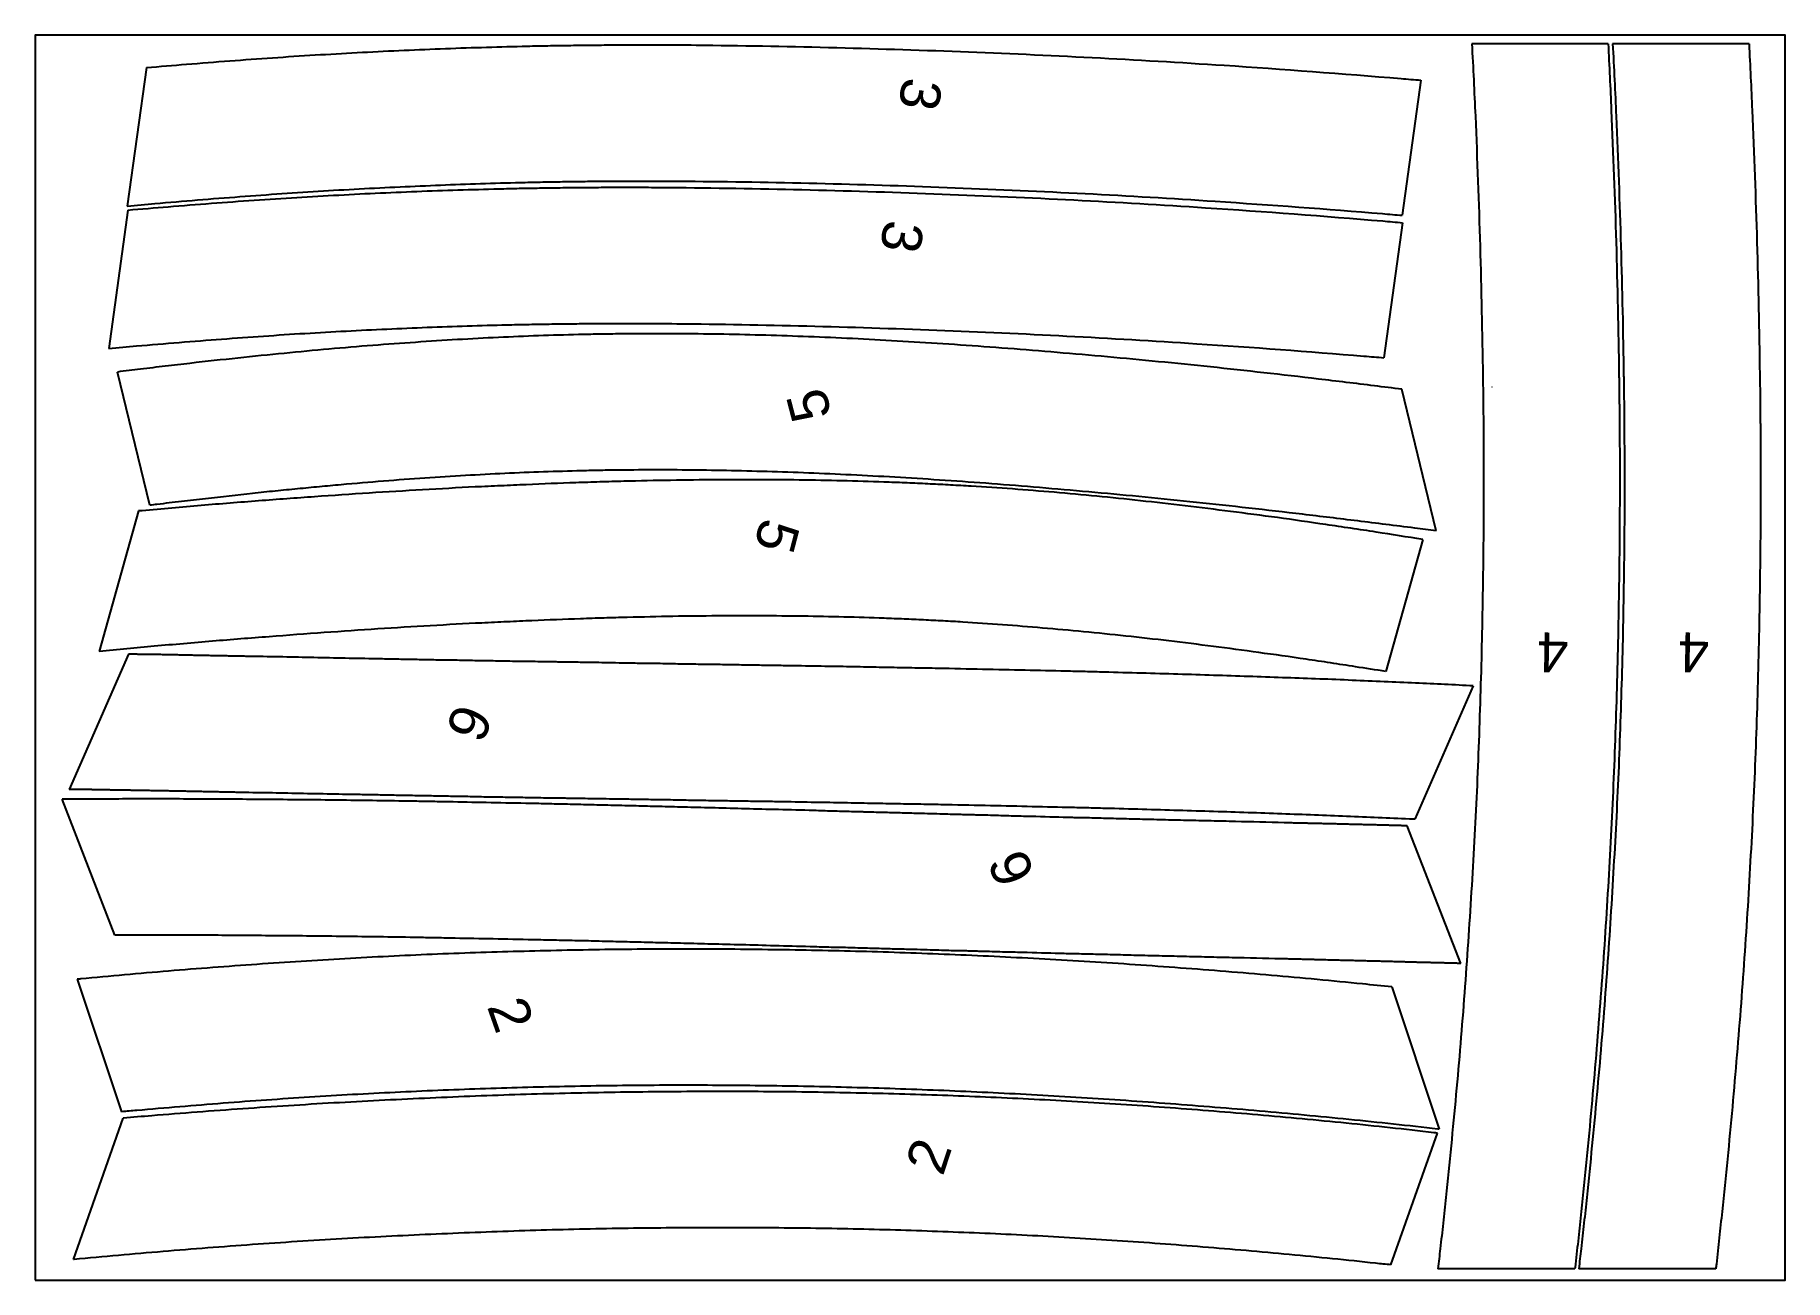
# Model space of a CAD drawing. Header units: millimetres. Extents: x 395 to 1538, y 1135 to 1948.
import ezdxf

# ---------------------------------------------------------------- set-up
doc = ezdxf.new("R2010")
doc.units = ezdxf.units.MM
doc.header["$MEASUREMENT"] = 0
doc.layers.add('pic', color=1, linetype='Continuous')
doc.styles.get("Standard").update_dxf_attribs({"font": 'arial.ttf'})

msp = doc.modelspace()

# ---------------------------------------------------------------- linework, layer by layer
at = {"color": 7, "linetype": 'Continuous', "lineweight": 25}
for p, q in [((823.8, 1941.5), (827.1, 1941.4)), ((823.1, 1852.6), (826.3, 1852.5)), ((811.8, 1848.5), (815.1, 1848.4)), ((811.1, 1759.6), (814.3, 1759.5)), ((1347, 1718), (1347, 1718.3))]:
    msp.add_line(p, q, dxfattribs=at)
for p, q in [((1422.7, 1942.3), (1333.6, 1942.3)), ((1514.7, 1942.3), (1425.6, 1942.3)), ((467.9, 1926.7), (455.4, 1836.3)), ((1300.4, 1918.5), (1288.2, 1830.3)), ((455.9, 1833.7), (443.4, 1743.3)), ((1288.4, 1825.5), (1276.2, 1737.3)), ((470.1, 1641), (449, 1728)), ((1310.4, 1624.3), (1288, 1716.8)), ((462.8, 1637.3), (437.1, 1545.6)), ((1301.6, 1618.6), (1277.5, 1532.5)), ((456.2, 1543.8), (417.5, 1455.5)), ((1334.6, 1523.1), (1296.4, 1436)), ((447.4, 1360.3), (413, 1449.1)), ((1326.4, 1341.9), (1291.5, 1431.7)), ((422.8, 1331.5), (451.7, 1245)), ((1281.3, 1326.5), (1312.2, 1233.7)), ((420.3, 1148.6), (452.8, 1240.8)), ((1280.8, 1145.1), (1311.2, 1231.1)), ((1401, 1142.5), (1311.5, 1142.5)), ((1493, 1142.5), (1403.5, 1142.5))]:
    msp.add_line(p, q)
for points, degree, knots in [([(467.9, 1926.7), (476.6, 1927.5), (494.9, 1929), (522.4, 1931.2), (559.8, 1933.9), (605.7, 1936.7), (651, 1938.8), (686.8, 1940), (709, 1940.6), (726.8, 1941), (740.1, 1941.2), (753.5, 1941.4), (766.9, 1941.5), (778.1, 1941.6), (787.1, 1941.6), (792.7, 1941.6), (797.2, 1941.6), (801.8, 1941.6), (807.9, 1941.6), (814.3, 1941.5), (819.7, 1941.5), (822.5, 1941.5), (823.8, 1941.5)], 3, [0.7981271, 0.7981271, 0.7981271, 0.7981271, 0.8125081, 0.8281335, 0.843759, 0.8750098, 0.9062607, 0.9218861, 0.9375115, 0.9453243, 0.953137, 0.9609497, 0.9687624, 0.9765751, 0.9804815, 0.9843878, 0.986341, 0.9882942, 0.9922005, 0.9961069, 0.9980601, 1.0000133, 1.0000133, 1.0000133, 1.0000133]), ([(827.1, 1941.4), (855.9, 1941.2), (913.5, 1940.1), (999.6, 1937.4), (1085.7, 1933.5), (1181.7, 1927.9), (1248.9, 1922.8), (1287.4, 1919.6)], 3, [-0.0000129, -0.0000129, -0.0000129, -0.0000129, 0.1250581, 0.2501291, 0.3752001, 0.5002711, 0.6684914, 0.6684914, 0.6684914, 0.6684914]), ([(1333.6, 1942.3), (1334.5, 1926.6), (1337.9, 1854.2), (1340, 1781.9), (1340.8, 1725.2)], 3, [0.6807411, 0.6807411, 0.6807411, 0.6807411, 0.7503854, 1.0005139, 1.0005139, 1.0005139, 1.0005139]), ([(1422.7, 1942.3), (1423.4, 1927.8), (1425.4, 1884.7), (1428.1, 1812.8), (1429.3, 1755.2), (1429.7, 1726.5)], 3, [0.6873798, 0.6873798, 0.6873798, 0.6873798, 0.7504132, 0.8754842, 1.0005552, 1.0005552, 1.0005552, 1.0005552]), ([(1425.6, 1942.3), (1426.5, 1926.6), (1429.9, 1854.2), (1432, 1781.9), (1432.8, 1725.2)], 3, [0.6807411, 0.6807411, 0.6807411, 0.6807411, 0.7503854, 1.0005139, 1.0005139, 1.0005139, 1.0005139]), ([(1514.7, 1942.3), (1515.4, 1927.8), (1517.4, 1884.7), (1520.1, 1812.8), (1521.3, 1755.2), (1521.7, 1726.5)], 3, [0.6873798, 0.6873798, 0.6873798, 0.6873798, 0.7504132, 0.8754842, 1.0005552, 1.0005552, 1.0005552, 1.0005552]), ([(455.4, 1836.3), (461.5, 1836.9), (476.8, 1838.3), (501.4, 1840.4), (529.1, 1842.5), (565.6, 1845.2), (610.5, 1847.9), (654.6, 1849.9), (689.5, 1851.2), (711.1, 1851.7), (728.4, 1852.1), (741.4, 1852.3), (754.5, 1852.5), (767.5, 1852.6), (780.6, 1852.7), (791.5, 1852.7), (800.3, 1852.7), (807.4, 1852.7), (813.7, 1852.6), (819, 1852.6), (821.7, 1852.6), (823.1, 1852.6)], 3, [0.7867951, 0.7867951, 0.7867951, 0.7867951, 0.7968692, 0.8124939, 0.8281186, 0.8437432, 0.8749926, 0.9062419, 0.9218666, 0.9374913, 0.9453036, 0.953116, 0.9609283, 0.9687406, 0.976553, 0.9843653, 0.9882715, 0.9921777, 0.9960838, 0.9980369, 0.99999, 0.99999, 0.99999, 0.99999]), ([(826.3, 1852.5), (854.6, 1852.3), (911.2, 1851.3), (996.2, 1848.5), (1081.1, 1844.7), (1174.2, 1839.2), (1238.8, 1834.4), (1275.2, 1831.4)], 3, [0, 0, 0, 0, 0.1250642, 0.2501285, 0.3751927, 0.5002569, 0.6615744, 0.6615744, 0.6615744, 0.6615744]), ([(455.9, 1833.7), (464.6, 1834.5), (482.9, 1836), (510.4, 1838.2), (547.8, 1840.9), (593.7, 1843.7), (639, 1845.8), (674.8, 1847), (697, 1847.6), (714.8, 1848), (728.1, 1848.2), (741.5, 1848.4), (754.9, 1848.5), (766.1, 1848.6), (775.1, 1848.6), (780.7, 1848.6), (785.2, 1848.6), (789.8, 1848.6), (795.9, 1848.6), (802.3, 1848.5), (807.7, 1848.5), (810.5, 1848.5), (811.8, 1848.5)], 3, [0.7981271, 0.7981271, 0.7981271, 0.7981271, 0.8125081, 0.8281335, 0.843759, 0.8750098, 0.9062607, 0.9218861, 0.9375115, 0.9453243, 0.953137, 0.9609497, 0.9687624, 0.9765751, 0.9804815, 0.9843878, 0.986341, 0.9882942, 0.9922005, 0.9961069, 0.9980601, 1.0000133, 1.0000133, 1.0000133, 1.0000133]), ([(815.1, 1848.4), (843.9, 1848.2), (901.5, 1847.1), (987.6, 1844.4), (1073.7, 1840.5), (1169.7, 1834.9), (1236.9, 1829.8), (1275.4, 1826.6)], 3, [-0.0000129, -0.0000129, -0.0000129, -0.0000129, 0.1250581, 0.2501291, 0.3752001, 0.5002711, 0.6684914, 0.6684914, 0.6684914, 0.6684914]), ([(443.4, 1743.3), (449.5, 1743.9), (464.8, 1745.3), (489.4, 1747.4), (517.1, 1749.5), (553.6, 1752.2), (598.5, 1754.9), (642.6, 1756.9), (677.5, 1758.2), (699.1, 1758.7), (716.4, 1759.1), (729.4, 1759.3), (742.5, 1759.5), (755.5, 1759.6), (768.6, 1759.7), (779.5, 1759.7), (788.3, 1759.7), (795.4, 1759.7), (801.7, 1759.6), (807, 1759.6), (809.7, 1759.6), (811.1, 1759.6)], 3, [0.7867951, 0.7867951, 0.7867951, 0.7867951, 0.7968692, 0.8124939, 0.8281186, 0.8437432, 0.8749926, 0.9062419, 0.9218666, 0.9374913, 0.9453036, 0.953116, 0.9609283, 0.9687406, 0.976553, 0.9843653, 0.9882715, 0.9921777, 0.9960838, 0.9980369, 0.99999, 0.99999, 0.99999, 0.99999]), ([(1288, 1716.8), (1282, 1717.5), (1263.5, 1719.8), (1221.2, 1724.9), (1174.1, 1730.2), (1128.9, 1734.8), (1095.5, 1737.9), (1062.6, 1740.8), (1030.5, 1743.4), (999.4, 1745.7), (969.3, 1747.6), (939.9, 1749.3), (901.4, 1751.1), (864.2, 1752.3), (828.3, 1752.9), (801.8, 1753), (780.1, 1752.9), (763, 1752.7), (745.8, 1752.3), (724.1, 1751.7), (697.9, 1750.6), (671.2, 1749.2), (643.8, 1747.4), (615.9, 1745.4), (577.7, 1742.2), (538.4, 1738.3), (501.8, 1734.3), (480.3, 1731.8), (464.5, 1729.9), (454.1, 1728.6), (449, 1728)], 3, [0.2893381, 0.2893381, 0.2893381, 0.2893381, 0.2968743, 0.3124994, 0.3437497, 0.3593748, 0.375, 0.3906251, 0.4062502, 0.4218754, 0.4375005, 0.4531256, 0.4687508, 0.500001, 0.5156262, 0.5312513, 0.5468764, 0.554689, 0.5625016, 0.5781267, 0.5937518, 0.609377, 0.6250021, 0.6406272, 0.6562524, 0.6875026, 0.7031278, 0.7109403, 0.7187529, 0.7259245, 0.7259245, 0.7259245, 0.7259245]), ([(814.3, 1759.5), (842.6, 1759.3), (899.2, 1758.3), (984.2, 1755.5), (1069.1, 1751.7), (1162.2, 1746.2), (1226.8, 1741.4), (1263.2, 1738.4)], 3, [0, 0, 0, 0, 0.1250642, 0.2501285, 0.3751927, 0.5002569, 0.6615744, 0.6615744, 0.6615744, 0.6615744]), ([(1429.7, 1726.5), (1429.7, 1725.6), (1429.8, 1723.9), (1429.8, 1720.4), (1429.9, 1714.5), (1430, 1706.4), (1430, 1698.7), (1430.1, 1692.8), (1430.1, 1687), (1430.2, 1679.8), (1430.2, 1668.3), (1430.2, 1653.9), (1430.2, 1636.7), (1430.1, 1619.6), (1429.9, 1602.4), (1429.6, 1579.7), (1429.1, 1551.3), (1428.2, 1517.4), (1427.1, 1483.7), (1425.7, 1450.2), (1424, 1416.8), (1421.5, 1372.1), (1417.6, 1316), (1412.9, 1259.6), (1408.6, 1214.1), (1405.7, 1185.6), (1403.2, 1162.7), (1401.9, 1150.3), (1401.1, 1143.5), (1401, 1142.5)], 3, [-0.0000072, -0.0000072, -0.0000072, -0.0000072, 0.0009694, 0.0019459, 0.0038991, 0.0078053, 0.0117116, 0.0136648, 0.0156179, 0.0195242, 0.0234305, 0.031243, 0.0390556, 0.0468681, 0.0546807, 0.0624933, 0.0781184, 0.0937435, 0.1093686, 0.1249937, 0.1406189, 0.156244, 0.1874942, 0.2187445, 0.2343696, 0.2499947, 0.2578073, 0.2656198, 0.2670667, 0.2670667, 0.2670667, 0.2670667]), ([(1521.7, 1726.5), (1521.7, 1725.6), (1521.8, 1723.9), (1521.8, 1720.4), (1521.9, 1714.5), (1522, 1706.4), (1522, 1698.7), (1522.1, 1692.8), (1522.1, 1687), (1522.2, 1679.8), (1522.2, 1668.3), (1522.2, 1653.9), (1522.2, 1636.7), (1522.1, 1619.6), (1521.9, 1602.4), (1521.6, 1579.7), (1521.1, 1551.3), (1520.2, 1517.4), (1519.1, 1483.7), (1517.7, 1450.2), (1516, 1416.8), (1513.5, 1372.1), (1509.6, 1316), (1504.9, 1259.6), (1500.6, 1214.1), (1497.7, 1185.6), (1495.2, 1162.7), (1493.9, 1150.3), (1493.1, 1143.5), (1493, 1142.5)], 3, [-0.0000072, -0.0000072, -0.0000072, -0.0000072, 0.0009694, 0.0019459, 0.0038991, 0.0078053, 0.0117116, 0.0136648, 0.0156179, 0.0195242, 0.0234305, 0.031243, 0.0390556, 0.0468681, 0.0546807, 0.0624933, 0.0781184, 0.0937435, 0.1093686, 0.1249937, 0.1406189, 0.156244, 0.1874942, 0.2187445, 0.2343696, 0.2499947, 0.2578073, 0.2656198, 0.2670667, 0.2670667, 0.2670667, 0.2670667]), ([(1340.8, 1725.2), (1340.8, 1724.4), (1340.9, 1722.7), (1340.9, 1719.3), (1341, 1715.1), (1341, 1710.2), (1341.1, 1703.9), (1341.2, 1696.4), (1341.2, 1685), (1341.3, 1670.9), (1341.3, 1654), (1341.3, 1637.1), (1341.2, 1620.2), (1341, 1603.4), (1340.7, 1581.1), (1340.2, 1553.3), (1339.3, 1520.1), (1338.2, 1487), (1336.9, 1454.2), (1335.2, 1421.5), (1332.7, 1377.7), (1329, 1322.7), (1324.4, 1267.4), (1320.1, 1222.8), (1317.3, 1194.8), (1314.9, 1172.3), (1313.1, 1156.8), (1312, 1146.9), (1311.5, 1142.5)], 3, [0.0000034, 0.0000034, 0.0000034, 0.0000034, 0.0009799, 0.0019565, 0.0039096, 0.0058627, 0.0078158, 0.0117221, 0.0156283, 0.0234408, 0.0312532, 0.0390657, 0.0468782, 0.0546906, 0.0625031, 0.0781281, 0.093753, 0.1093779, 0.1250029, 0.1406278, 0.1562528, 0.1875027, 0.2187525, 0.2343775, 0.2500024, 0.2578149, 0.2656274, 0.2717879, 0.2717879, 0.2717879, 0.2717879]), ([(1432.8, 1725.2), (1432.8, 1724.4), (1432.9, 1722.7), (1432.9, 1719.3), (1433, 1715.1), (1433, 1710.2), (1433.1, 1703.9), (1433.2, 1696.4), (1433.2, 1685), (1433.3, 1670.9), (1433.3, 1654), (1433.3, 1637.1), (1433.2, 1620.2), (1433, 1603.4), (1432.7, 1581.1), (1432.2, 1553.3), (1431.3, 1520.1), (1430.2, 1487), (1428.9, 1454.2), (1427.2, 1421.5), (1424.7, 1377.7), (1421, 1322.7), (1416.4, 1267.4), (1412.1, 1222.8), (1409.3, 1194.8), (1406.9, 1172.3), (1405.1, 1156.8), (1404, 1146.9), (1403.5, 1142.5)], 3, [0.0000034, 0.0000034, 0.0000034, 0.0000034, 0.0009799, 0.0019565, 0.0039096, 0.0058627, 0.0078158, 0.0117221, 0.0156283, 0.0234408, 0.0312532, 0.0390657, 0.0468782, 0.0546906, 0.0625031, 0.0781281, 0.093753, 0.1093779, 0.1250029, 0.1406278, 0.1562528, 0.1875027, 0.2187525, 0.2343775, 0.2500024, 0.2578149, 0.2656274, 0.2717879, 0.2717879, 0.2717879, 0.2717879]), ([(1301.6, 1618.6), (1291.4, 1620.3), (1275.7, 1622.8), (1254.6, 1626), (1232.9, 1629.2), (1206.4, 1633), (1176, 1637), (1146.2, 1640.7), (1117.1, 1644), (1088.6, 1647), (1060.7, 1649.5), (1033.6, 1651.7), (1011.1, 1653.2), (993.2, 1654.2), (979.9, 1654.9), (966.6, 1655.5), (948.6, 1656.2), (925.8, 1656.9), (898, 1657.5), (869.5, 1657.7), (840.3, 1657.7), (810.4, 1657.3), (784.9, 1656.8), (764.2, 1656.2), (743.2, 1655.6), (721.6, 1654.7), (699.5, 1653.7), (677, 1652.7), (648.4, 1651.1), (613.5, 1649), (577.9, 1646.6), (541.4, 1643.9), (510.1, 1641.4), (484.6, 1639.2), (470.9, 1638), (463.5, 1637.3), (462.8, 1637.3)], 3, [0.2670667, 0.2670667, 0.2670667, 0.2670667, 0.281245, 0.2890575, 0.2968701, 0.3124952, 0.3281203, 0.3437454, 0.3593706, 0.3749957, 0.3906208, 0.4062459, 0.421871, 0.4296836, 0.4374962, 0.4453087, 0.4531213, 0.4687464, 0.4843715, 0.4999966, 0.5156218, 0.5312469, 0.546872, 0.5546846, 0.5624971, 0.5781222, 0.5859348, 0.5937474, 0.6093725, 0.6249976, 0.6406227, 0.6562478, 0.671873, 0.6796855, 0.6874981, 0.6884257, 0.6884257, 0.6884257, 0.6884257]), ([(1310.4, 1624.3), (1305.7, 1624.9), (1288.3, 1627.1), (1258.9, 1630.8), (1211, 1636.6), (1164.7, 1641.8), (1120.2, 1646.3), (1087.4, 1649.4), (1055.2, 1652.2), (1023.7, 1654.8), (993.3, 1657), (963.9, 1658.9), (935.3, 1660.5), (907.3, 1661.8), (880, 1662.8), (853.3, 1663.5), (827.3, 1664), (801.8, 1664.1), (781, 1664), (764.6, 1663.8), (748.1, 1663.4), (727.3, 1662.8), (702.1, 1661.8), (676.4, 1660.4), (649.9, 1658.8), (622.9, 1656.8), (599.8, 1654.8), (580.9, 1653.1), (566.7, 1651.7), (552.1, 1650.3), (532.3, 1648.2), (511.9, 1645.9), (490.8, 1643.5), (478.6, 1642), (471.7, 1641.2), (470.1, 1641)], 3, [0.2754824, 0.2754824, 0.2754824, 0.2754824, 0.2812506, 0.2968755, 0.3125004, 0.3437502, 0.3593751, 0.375, 0.3906249, 0.4062498, 0.4218747, 0.4374996, 0.4531245, 0.4687494, 0.4843743, 0.4999992, 0.5156241, 0.531249, 0.5468739, 0.5546864, 0.5624988, 0.5781237, 0.5937486, 0.6093735, 0.6249984, 0.6406233, 0.6562482, 0.6640607, 0.6718731, 0.6796856, 0.687498, 0.7031229, 0.7109354, 0.7187478, 0.7210601, 0.7210601, 0.7210601, 0.7210601]), ([(1277.5, 1532.5), (1270.8, 1533.5), (1258.8, 1535.4), (1241.3, 1538.1), (1220.1, 1541.3), (1194.3, 1544.9), (1164.7, 1548.9), (1135.7, 1552.5), (1107.5, 1555.7), (1080, 1558.5), (1053.1, 1560.9), (1027, 1563), (1005.4, 1564.5), (988.3, 1565.5), (975.6, 1566.1), (962.8, 1566.7), (945.5, 1567.4), (923.6, 1568.1), (896.8, 1568.6), (869.2, 1568.8), (840.9, 1568.8), (811.9, 1568.5), (787.1, 1567.9), (766.9, 1567.4), (746.3, 1566.7), (725.2, 1565.9), (703.6, 1564.9), (681.5, 1563.9), (653.5, 1562.4), (619.2, 1560.3), (584.2, 1557.9), (548.2, 1555.2), (517.4, 1552.8), (492.3, 1550.6), (467.8, 1548.5), (449.3, 1546.8), (437.1, 1545.6)], 3, [0.2717879, 0.2717879, 0.2717879, 0.2717879, 0.2812523, 0.2890648, 0.2968772, 0.3125022, 0.3281271, 0.3437521, 0.359377, 0.375002, 0.3906269, 0.4062518, 0.4218768, 0.4296893, 0.4375017, 0.4453142, 0.4531267, 0.4687516, 0.4843766, 0.5000015, 0.5156264, 0.5312514, 0.5468763, 0.5546888, 0.5625013, 0.5781262, 0.5859387, 0.5937511, 0.6093761, 0.625001, 0.640626, 0.6562509, 0.6718759, 0.6796883, 0.6875008, 0.7017474, 0.7017474, 0.7017474, 0.7017474]), ([(536.6, 1542.3), (514.3, 1542.7), (485.9, 1543.3), (470.3, 1543.6), (459.5, 1543.7), (456.2, 1543.8)], 2, [-0.0000012, -0.0000012, -0.0000012, 0.0843935, 0.1181514, 0.1519092, 0.1671675, 0.1671675, 0.1671675]), ([(1334.6, 1523.1), (1322.2, 1523.7), (1296.3, 1525), (1262.6, 1526.4), (1234.3, 1527.6), (1205.6, 1528.6), (1175.7, 1529.6), (1144.7, 1530.6), (1120.9, 1531.3), (1100.7, 1531.8), (1084.2, 1532.3), (1067.4, 1532.7), (1045.4, 1533.2), (1017.8, 1533.8), (993.7, 1534.3), (973.7, 1534.7), (961, 1534.9), (950.6, 1535.1), (940, 1535.3), (925.5, 1535.6), (906.4, 1535.9), (889, 1536.2), (874.1, 1536.4), (862.6, 1536.6), (850.5, 1536.8), (840.2, 1537), (831.6, 1537.1), (825.1, 1537.2), (818.5, 1537.3), (811.7, 1537.4), (805.1, 1537.6), (796.7, 1537.7), (786.9, 1537.8), (776.5, 1538), (767.3, 1538.2), (759.3, 1538.3), (752.6, 1538.4), (748, 1538.5), (745, 1538.5), (743, 1538.5), (741.2, 1538.6), (738.8, 1538.6), (735.9, 1538.7), (732.3, 1538.7), (727.6, 1538.8), (721.9, 1538.9), (715.2, 1539), (706.4, 1539.1), (695.8, 1539.3), (685.8, 1539.5), (678, 1539.6), (670.5, 1539.8), (661.2, 1539.9), (650.2, 1540.1), (639.4, 1540.3), (628.7, 1540.5), (614.8, 1540.8), (597.8, 1541.1), (570.6, 1541.7), (550.2, 1542.1), (536.6, 1542.3)], 3, [0.6884257, 0.6884257, 0.6884257, 0.6884257, 0.7031232, 0.7187483, 0.7265609, 0.7343734, 0.7499986, 0.7578111, 0.7656237, 0.7734362, 0.7773425, 0.7812488, 0.7890614, 0.7968739, 0.8046865, 0.8085928, 0.812499, 0.8144522, 0.8164053, 0.8203116, 0.8242179, 0.8281242, 0.8300773, 0.8320304, 0.8339836, 0.8359367, 0.8369133, 0.8378899, 0.8388664, 0.839843, 0.8408196, 0.8417961, 0.8437493, 0.8457024, 0.8476556, 0.8496087, 0.8515618, 0.853515, 0.8544916, 0.8554681, 0.8564447, 0.8574213, 0.8593744, 0.8613275, 0.8632807, 0.867187, 0.8710932, 0.8749995, 0.8828121, 0.8906246, 0.8945309, 0.8984372, 0.9062498, 0.9140623, 0.9218749, 0.9296874, 0.9375, 0.9531251, 0.9687502, 1.0000005, 1.0000005, 1.0000005, 1.0000005]), ([(534.9, 1453.4), (511.6, 1453.9), (480, 1454.5), (463.4, 1454.8), (450.6, 1455), (438.2, 1455.2), (428.6, 1455.4), (423.9, 1455.4), (422.1, 1455.5), (420.7, 1455.5), (419.4, 1455.5), (418.1, 1455.5), (417.5, 1455.5)], 2, [0.0000009, 0.0000009, 0.0000009, 0.088243, 0.132364, 0.161778, 0.191192, 0.2206061, 0.2389898, 0.244505, 0.2481817, 0.2518585, 0.2555352, 0.2588021, 0.2588021, 0.2588021]), ([(1296.4, 1436), (1295.2, 1436), (1280.6, 1436.7), (1258.9, 1437.6), (1230.9, 1438.7), (1202.4, 1439.8), (1172.8, 1440.8), (1142, 1441.7), (1118.5, 1442.4), (1098.3, 1443), (1082, 1443.4), (1065.2, 1443.8), (1043.4, 1444.3), (1015.9, 1444.9), (991.9, 1445.4), (972, 1445.8), (959.3, 1446), (949, 1446.2), (938.4, 1446.4), (924, 1446.7), (904.9, 1447), (887.5, 1447.3), (872.7, 1447.6), (861.1, 1447.7), (849.1, 1447.9), (838.7, 1448.1), (830.2, 1448.2), (823.7, 1448.3), (817.1, 1448.5), (810.3, 1448.6), (803.6, 1448.7), (795.2, 1448.8), (785.5, 1449), (775.1, 1449.1), (765.8, 1449.3), (757.9, 1449.4), (751.1, 1449.5), (746.6, 1449.6), (743.5, 1449.6), (741.6, 1449.7), (739.8, 1449.7), (737.4, 1449.7), (734.4, 1449.8), (730.9, 1449.8), (726.2, 1449.9), (720.4, 1450), (713.7, 1450.1), (704.9, 1450.3), (694.3, 1450.4), (684.2, 1450.6), (676.4, 1450.8), (668.9, 1450.9), (659.6, 1451.1), (648.6, 1451.3), (637.7, 1451.5), (627.1, 1451.7), (616.6, 1451.9), (606.2, 1452.1), (592.7, 1452.3), (568.9, 1452.8), (548.5, 1453.2), (534.9, 1453.4)], 3, [0.7017474, 0.7017474, 0.7017474, 0.7017474, 0.7031257, 0.7187507, 0.7265632, 0.7343756, 0.7500006, 0.757813, 0.7656255, 0.773438, 0.7773442, 0.7812504, 0.7890629, 0.7968754, 0.8046879, 0.8085941, 0.8125003, 0.8144534, 0.8164066, 0.8203128, 0.824219, 0.8281253, 0.8300784, 0.8320315, 0.8339846, 0.8359377, 0.8369143, 0.8378909, 0.8388674, 0.839844, 0.8408205, 0.8417971, 0.8437502, 0.8457033, 0.8476565, 0.8496096, 0.8515627, 0.8535158, 0.8544924, 0.8554689, 0.8564455, 0.857422, 0.8593752, 0.8613283, 0.8632814, 0.8671876, 0.8710939, 0.8750001, 0.8828126, 0.890625, 0.8945313, 0.8984375, 0.90625, 0.9140625, 0.9218749, 0.9296874, 0.9374999, 0.9453123, 0.9531248, 0.9687498, 0.9999996, 0.9999996, 0.9999996, 0.9999996]), ([(1211.1, 1433.7), (1200.5, 1434), (1184.5, 1434.4), (1163.3, 1434.9), (1150, 1435.2), (1139.3, 1435.4), (1129, 1435.7), (1116.6, 1436), (1102.8, 1436.3), (1089.8, 1436.7), (1080.9, 1436.9), (1075.2, 1437), (1071.5, 1437.1), (1061.1, 1437.4), (1048.9, 1437.7), (1036.1, 1438), (1029.5, 1438.2), (1022.7, 1438.4), (1017, 1438.6), (1012.3, 1438.7), (1009.4, 1438.8), (1007, 1438.8), (1005.2, 1438.9), (1003.4, 1438.9), (1000.5, 1439), (996.2, 1439.1), (989.9, 1439.3), (982.5, 1439.5), (974, 1439.7), (964.3, 1440), (953.5, 1440.3), (944.6, 1440.5), (938.2, 1440.7), (933.9, 1440.8), (926.4, 1441), (915.9, 1441.3), (899.7, 1441.8), (880.5, 1442.3), (859, 1442.8), (839.2, 1443.4), (821, 1443.8), (807.2, 1444.2), (797, 1444.4), (787.1, 1444.7), (774.8, 1445), (760.4, 1445.3), (746.3, 1445.7), (732.6, 1446), (714.6, 1446.4), (692.9, 1446.8), (672.2, 1447.2), (656.3, 1447.5), (640.5, 1447.8), (621.2, 1448.1), (590.9, 1448.5), (561.6, 1448.8), (533.3, 1449), (505.6, 1449.2), (471.9, 1449.3), (439, 1449.2), (419.6, 1449.1), (413, 1449.1)], 3, [-0.0000032, -0.0000032, -0.0000032, -0.0000032, 0.0156219, 0.0234345, 0.031247, 0.0351533, 0.0390596, 0.0468722, 0.0546847, 0.0624973, 0.0703099, 0.072263, 0.0742162, 0.0781224, 0.0937476, 0.0976539, 0.1015601, 0.1054664, 0.1093727, 0.1113259, 0.113279, 0.1142556, 0.1152321, 0.1162087, 0.1171853, 0.1191384, 0.1210916, 0.1230447, 0.1249978, 0.126951, 0.1289041, 0.1308573, 0.1313456, 0.1318338, 0.1328104, 0.1347636, 0.1367167, 0.140623, 0.1445293, 0.1484355, 0.1523418, 0.1562481, 0.1582013, 0.1601544, 0.1640607, 0.167967, 0.1718732, 0.1757795, 0.1796858, 0.1874984, 0.1953109, 0.1992172, 0.2031235, 0.2109361, 0.2187486, 0.2343738, 0.2421863, 0.2499989, 0.265624, 0.2812492, 0.2893381, 0.2893381, 0.2893381, 0.2893381]), ([(1291.5, 1431.7), (1288.2, 1431.8), (1277.3, 1432.1), (1261.7, 1432.5), (1233.3, 1433.2), (1211.1, 1433.7)], 2, [0.8327416, 0.8327416, 0.8327416, 0.8482618, 0.8819842, 0.9157065, 1.0000125, 1.0000125, 1.0000125]), ([(1209, 1344.9), (1198.3, 1345.1), (1182.4, 1345.5), (1161.1, 1346), (1147.9, 1346.3), (1137.2, 1346.6), (1126.8, 1346.8), (1114.5, 1347.1), (1100.6, 1347.5), (1087.6, 1347.8), (1078.6, 1348), (1072.9, 1348.2), (1069.2, 1348.2), (1058.8, 1348.5), (1046.6, 1348.8), (1033.7, 1349.2), (1027.1, 1349.3), (1020.4, 1349.5), (1014.6, 1349.7), (1009.9, 1349.8), (1007, 1349.9), (1004.6, 1350), (1002.8, 1350), (1000.9, 1350.1), (998.1, 1350.1), (993.8, 1350.2), (987.5, 1350.4), (980.1, 1350.6), (971.5, 1350.9), (961.9, 1351.1), (951.1, 1351.4), (942.1, 1351.7), (935.8, 1351.8), (931.5, 1352), (923.9, 1352.2), (913.5, 1352.4), (897.3, 1352.9), (878.1, 1353.4), (856.6, 1354), (836.8, 1354.5), (818.7, 1355), (804.9, 1355.3), (794.8, 1355.6), (784.9, 1355.8), (772.7, 1356.1), (758.3, 1356.5), (744.3, 1356.8), (730.6, 1357.1), (712.7, 1357.5), (691.1, 1357.9), (670.5, 1358.3), (654.7, 1358.6), (639.1, 1358.9), (619.9, 1359.2), (589.8, 1359.6), (560.7, 1359.9), (532.6, 1360.1), (505.3, 1360.3), (476.8, 1360.4), (455.6, 1360.4), (447.4, 1360.3)], 3, [0.0000024, 0.0000024, 0.0000024, 0.0000024, 0.0156273, 0.0234398, 0.0312522, 0.0351584, 0.0390647, 0.0468771, 0.0546896, 0.062502, 0.0703145, 0.0722676, 0.0742207, 0.0781269, 0.0937518, 0.097658, 0.1015643, 0.1054705, 0.1093767, 0.1113298, 0.1132829, 0.1142595, 0.1152361, 0.1162126, 0.1171892, 0.1191423, 0.1210954, 0.1230485, 0.1250016, 0.1269547, 0.1289078, 0.130861, 0.1313492, 0.1318375, 0.1328141, 0.1347672, 0.1367203, 0.1406265, 0.1445327, 0.148439, 0.1523452, 0.1562514, 0.1582045, 0.1601576, 0.1640639, 0.1679701, 0.1718763, 0.1757825, 0.1796888, 0.1875012, 0.1953137, 0.1992199, 0.2031261, 0.2109386, 0.218751, 0.2343759, 0.2421884, 0.2500008, 0.2656257, 0.2754824, 0.2754824, 0.2754824, 0.2754824]), ([(1281.3, 1326.5), (1274.9, 1327.2), (1248.8, 1329.9), (1202.8, 1334.2), (1143.3, 1339), (1094, 1342.4), (1054.6, 1344.7), (1015.5, 1346.7), (967.1, 1348.8), (909.5, 1350.4), (852.3, 1351.2), (805, 1351.3), (767.3, 1350.9), (739.2, 1350.4), (711.1, 1349.7), (673.5, 1348.6), (626.2, 1346.6), (578.5, 1343.9), (540.2, 1341.3), (511.2, 1339.2), (482.4, 1336.9), (453.7, 1334.4), (433.9, 1332.6), (423.6, 1331.6), (422.8, 1331.5)], 3, [0.3337025, 0.3337025, 0.3337025, 0.3337025, 0.3437452, 0.3749961, 0.406247, 0.4374978, 0.4531232, 0.4687487, 0.4999995, 0.5312504, 0.5625012, 0.5937521, 0.6093775, 0.625003, 0.6406284, 0.6562538, 0.6875047, 0.7187555, 0.734381, 0.7500064, 0.7656318, 0.7812573, 0.7968827, 0.7981271, 0.7981271, 0.7981271, 0.7981271]), ([(1326.4, 1341.9), (1325.8, 1341.9), (1324.5, 1341.9), (1323.2, 1342), (1321.7, 1342), (1320, 1342), (1315.3, 1342.2), (1305.6, 1342.4), (1293.3, 1342.7), (1280.4, 1343.1), (1263.8, 1343.5), (1232.2, 1344.3), (1209, 1344.9)], 2, [0.7412348, 0.7412348, 0.7412348, 0.7444275, 0.7481047, 0.7517819, 0.755459, 0.7609748, 0.7793606, 0.808778, 0.8381953, 0.8676126, 0.9117386, 0.9999906, 0.9999906, 0.9999906]), ([(1312.2, 1233.7), (1311.9, 1233.7), (1292.5, 1235.9), (1253.3, 1240.1), (1195, 1245.6), (1136.7, 1250.3), (1088.3, 1253.7), (1049.7, 1255.9), (1011.4, 1257.9), (963.9, 1259.9), (907.6, 1261.5), (851.6, 1262.3), (805.4, 1262.4), (768.5, 1262), (741.1, 1261.5), (713.6, 1260.9), (676.8, 1259.7), (630.6, 1257.8), (583.9, 1255.2), (546.4, 1252.7), (518.1, 1250.6), (489.8, 1248.3), (467.7, 1246.4), (455, 1245.3), (451.7, 1245)], 3, [0.3120455, 0.3120455, 0.3120455, 0.3120455, 0.3125043, 0.3437536, 0.375003, 0.4062523, 0.4375017, 0.4531263, 0.468751, 0.5000004, 0.5312497, 0.5624991, 0.5937484, 0.6093731, 0.6249978, 0.6406225, 0.6562471, 0.6874965, 0.7187458, 0.7343705, 0.7499952, 0.7656199, 0.7812445, 0.7867951, 0.7867951, 0.7867951, 0.7867951]), ([(1311.2, 1231.1), (1310.4, 1231.2), (1300.1, 1232.4), (1280.3, 1234.6), (1251.6, 1237.6), (1222.8, 1240.4), (1193.9, 1243), (1155.6, 1246.2), (1107.9, 1249.7), (1060.6, 1252.5), (1023, 1254.3), (994.9, 1255.5), (966.8, 1256.4), (929.1, 1257.4), (881.8, 1258.2), (824.5, 1258.3), (766.9, 1257.7), (718.4, 1256.5), (679.3, 1255.1), (639.8, 1253.4), (590.5, 1250.9), (530.9, 1247.1), (485, 1243.6), (459, 1241.4), (452.8, 1240.8)], 3, [0.2018298, 0.2018298, 0.2018298, 0.2018298, 0.2031183, 0.2187437, 0.2343691, 0.2499946, 0.26562, 0.2812454, 0.3124962, 0.3437471, 0.3593725, 0.3749979, 0.3906233, 0.4062487, 0.4374996, 0.4687504, 0.5000013, 0.5312521, 0.5468775, 0.5625029, 0.5937538, 0.6250046, 0.6562554, 0.6660535, 0.6660535, 0.6660535, 0.6660535]), ([(1280.8, 1145.1), (1277.5, 1145.4), (1264.8, 1146.8), (1242.7, 1149.1), (1214.4, 1151.8), (1186.2, 1154.4), (1148.6, 1157.5), (1102, 1161), (1055.8, 1163.7), (1019, 1165.5), (991.5, 1166.6), (964.1, 1167.6), (927.2, 1168.6), (881, 1169.3), (825, 1169.4), (768.6, 1168.8), (721.1, 1167.6), (682.7, 1166.2), (644, 1164.6), (595.6, 1162.2), (537.2, 1158.4), (478.8, 1153.9), (439.8, 1150.4), (420.4, 1148.6), (420.3, 1148.6)], 3, [0.2131531, 0.2131531, 0.2131531, 0.2131531, 0.2187547, 0.2343794, 0.2500041, 0.2656288, 0.2812535, 0.3125028, 0.3437522, 0.3593769, 0.3750016, 0.3906262, 0.4062509, 0.4375003, 0.4687497, 0.499999, 0.5312484, 0.5468731, 0.5624978, 0.5937471, 0.6249965, 0.6562459, 0.6874952, 0.6877135, 0.6877135, 0.6877135, 0.6877135])]:
    msp.add_open_spline(points, degree=degree, knots=knots, dxfattribs=at)
for points in [[(1287.4, 1919.6), (1291.7, 1919.2), (1296, 1918.9), (1300.4, 1918.5)], [(1275.2, 1831.4), (1279.6, 1831), (1283.9, 1830.7), (1288.2, 1830.3)], [(1275.4, 1826.6), (1279.7, 1826.2), (1284, 1825.9), (1288.4, 1825.5)], [(1263.2, 1738.4), (1267.6, 1738), (1271.9, 1737.7), (1276.2, 1737.3)]]:
    msp.add_open_spline(points, degree=3, dxfattribs=at)
at = {"layer": 'pic'}
msp.add_lwpolyline([(395.2, 1135.2), (1538.2, 1135.2), (1538.2, 1948), (395.2, 1948)], close=True, dxfattribs=at)

# ---------------------------------------------------------------- texts
at = {"color": 3}
for s, rotation, p in [('3', 261.1372, (962.2, 1921.2)), ('3', 261.1372, (950.2, 1828.2)), ('5', 104.6091, (915.7, 1699.6)), ('5', 255.3564, (869.8, 1633.8)), ('4', 179, (1396.9, 1557.7)), ('4', 179, (1488.9, 1557.7)), ('6', 247.3271, (670.8, 1513.2)), ('6', 112.1932, (1048.7, 1399.4)), ('2', 289.4351, (690.2, 1313.9)), ('2', 71.5829, (988, 1202.4))]:
    msp.add_text(s, height=26.1, rotation=rotation, dxfattribs=at).set_placement(p)

doc.saveas('drawing.dxf')
